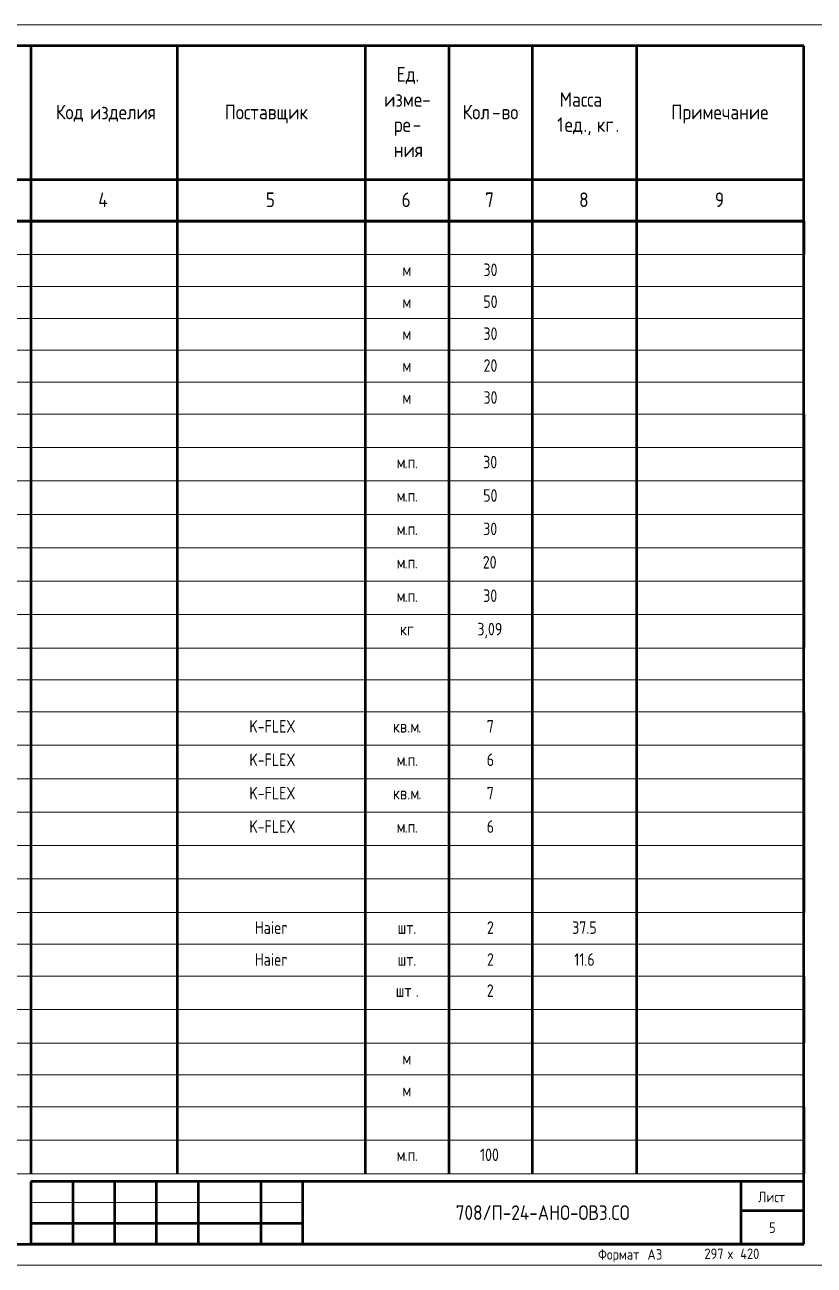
# Model space of a CAD drawing. Header units: millimetres. Extents: x -420 to 2940, y 0 to 297.
# Drawn here: x 1488.5 to 1677.5, y 0 to 297 of the extents above; entities that cross this region are included whole.
import ezdxf

# ---------------------------------------------------------------- set-up
doc = ezdxf.new("R2010")
doc.units = ezdxf.units.MM
for name, color, linetype, lineweight in [('Аннотация', 7, 'Continuous', 50), ('Графика', 7, 'Continuous', 20), ('Линии', 7, 'Continuous', 20), ('Основная надпись', 7, 'Continuous', 30)]:
    doc.layers.add(name, color=color, linetype=linetype, lineweight=lineweight)
doc.styles.add('$1$GOST Common', font='GOST_Common.ttf', dxfattribs={"width": 0.9, "height": 3.5})
doc.styles.add('$4$GOST 2.304 type A', font='GOST2304A.ttf', dxfattribs={"height": 3})
doc.styles.add('$4$GOST Common', font='GOST_Common.ttf', dxfattribs={"width": 0.9, "height": 3.5})
doc.styles.add('$4$GOST Common_1', font='GOST_Common.ttf', dxfattribs={"width": 0.9, "height": 2.5})

# ---------------------------------------------------------------- blocks, each defined once
blk = doc.blocks.new('$0$ADSK_ОсновнаяНадпись1 - Форма 6-3285531-5')
at = {"layer": 'Аннотация'}
for p, q in [((-382, 143.5), (-382, 101.5)), ((-347, 143.5), (-347, 101.5)), ((-302, 143.5), (-302, 101.5)), ((-282, 143.5), (-282, 101.5)), ((-262, 143.5), (-262, 101.5)), ((-237, 143.5), (-237, 101.5)), ((-592, 111.5), (-197, 111.5)), ((-592, 101.5), (-197, 101.5))]:
    blk.add_line(p, q, dxfattribs=at)
at = {"layer": 'Основная надпись', "lineweight": 20}
for p, q in [((-612, 148.5), (-192, 148.5)), ((-317, -133.5), (-382, -133.5)), ((-192, -148.5), (-612, -148.5))]:
    blk.add_line(p, q, dxfattribs=at)
at = {"layer": 'Основная надпись', "lineweight": 50}
for p, q in [((-197, 143.5), (-592, 143.5)), ((-197, -143.5), (-197, 143.5)), ((-197, 101.5), (-592, 101.5)), ((-197, -128.5), (-382, -128.5)), ((-382, -128.5), (-382, -143.5)), ((-372, -128.5), (-372, -143.5)), ((-362, -128.5), (-362, -143.5)), ((-352, -128.5), (-352, -143.5)), ((-342, -128.5), (-342, -143.5)), ((-327, -128.5), (-327, -143.5)), ((-317, -128.5), (-317, -143.5)), ((-212, -143.5), (-212, -128.5)), ((-197, -135.5), (-212, -135.5)), ((-317, -138.5), (-382, -138.5)), ((-592, -143.5), (-197, -143.5)), ((-197, -143.5), (-382, -143.5))]:
    blk.add_line(p, q, dxfattribs=at)
at = {"layer": 'Основная надпись', "lineweight": 9, "attachment_point": 1}
for s, insert, char_height, width, style in [('Ед', (-294.48, 138.39), 3.5, 5.4835, '$4$GOST Common'), ('. ', (-289.96, 138.39), 3.5, 2.4532, '$4$GOST Common'), ('изме', (-297.46, 132.37), 3.5, 11.0392, '$4$GOST Common'), ('Масса', (-255.43, 132.37), 3.5, 14.2861, '$4$GOST Common'), ('Код', (-376.03, 129.36), 3.5, 8.5861, '$4$GOST Common'), ('\\fGOST Common|b0|i0|c204|p34|;\\W.9; ', (-368.94, 129.36), 3.5, 1.2987, '$4$GOST Common'), ('изделия', (-367.87, 129.36), 3.5, 18.7595, '$4$GOST Common'), ('Поставщик', (-335.61, 129.36), 3.5, 26.7683, '$4$GOST Common'), ('\\fGOST Common|b0|i0|c204|p34|;\\W.9;-', (-288.35, 132.37), 3.5, 2.7418, '$4$GOST Common'), ('Кол', (-278.65, 129.36), 3.5, 8.5139, '$4$GOST Common'), ('во', (-269.36, 129.36), 3.5, 5.4835, '$4$GOST Common'), ('Примечание', (-228.71, 129.36), 3.5, 28.5, '$4$GOST Common'), ('ре', (-295.13, 126.35), 3.5, 5.4835, '$4$GOST Common'), ('\\fGOST Common|b0|i0|c204|p34|;\\W.9;-', (-271.62, 129.36), 3.5, 2.7418, '$4$GOST Common'), (' 1 ', (-257.93, 126.35), 3.5, 4.4734, '$4$GOST Common'), ('ед', (-254.24, 126.35), 3.5, 5.4835, '$4$GOST Common'), ('кг', (-246.56, 126.35), 3.5, 5.4835, '$4$GOST Common'), ('\\fGOST Common|b0|i0|c204|p34|;\\W.9;-', (-290.61, 126.35), 3.5, 2.7418, '$4$GOST Common'), ('., ', (-249.72, 126.35), 3.5, 3.824, '$4$GOST Common'), ('\\fGOST Common|b0|i0|c204|p34|;\\W.9;.', (-242.04, 126.35), 3.5, 1.1544, '$4$GOST Common'), ('ния', (-295.13, 120.33), 3.5, 8.1532, '$4$GOST Common'), ('\\fGOST Common|b0|i0|c204|p34|;\\W.9;4', (-365.89, 108.36), 3.5, 3.1025, '$4$GOST Common'), ('\\fGOST Common|b0|i0|c204|p34|;\\W.9;5', (-325.77, 108.36), 3.5, 2.7418, '$4$GOST Common'), ('\\fGOST Common|b0|i0|c204|p34|;\\W.9;6', (-293.27, 108.36), 3.5, 2.7418, '$4$GOST Common'), ('\\fGOST Common|b0|i0|c204|p34|;\\W.9;7', (-273.27, 108.36), 3.5, 2.7418, '$4$GOST Common'), ('\\fGOST Common|b0|i0|c204|p34|;\\W.9;8', (-250.77, 108.36), 3.5, 2.7418, '$4$GOST Common'), ('\\fGOST Common|b0|i0|c204|p34|;\\W.9;9', (-218.27, 108.36), 3.5, 2.7418, '$4$GOST Common'), ('Лист', (-207.92, -130.92), 2.5, 8.2975, '$4$GOST Common_1'), ('Формат', (-246.24, -144.67), 2.5, 13.4202, '$4$GOST Common_1'), ('\\fGOST Common|b0|i0|c204|p34|;\\W.9; ', (-235.17, -144.67), 2.5, 0.938, '$4$GOST Common_1'), ('\\fGOST Common|b0|i0|c204|p34|;\\W.9;А', (-234.4, -144.67), 2.5, 2.4532, '$4$GOST Common_1'), ('\\fGOST Common|b0|i0|c204|p34|;\\W.9;3', (-232.37, -144.67), 2.5, 1.9481, '$4$GOST Common_1'), ('297 ', (-220.76, -144.51), 2.5, 6.7823, '$4$GOST Common_1'), ('\\fGOST Common|b0|i0|c204|p34|;\\W.9;х', (-215.16, -144.51), 2.5, 1.9481, '$4$GOST Common_1'), (' 420', (-213.56, -144.51), 2.5, 6.9987, '$4$GOST Common_1')]:
    blk.add_mtext(s, dxfattribs=dict(at, insert=insert, char_height=char_height, width=width, style=style))
blk = doc.blocks.new('$0$РОВЕН_Пусая строка для спецификации1 - Пустая строка для СО-3209609-5')
at = {"layer": 'Аннотация'}
for p, q in [((0, 0), (0, -8)), ((20, 0), (20, -8)), ((150, 0), (150, -8)), ((210, 0), (210, -8)), ((245, 0), (245, -8)), ((290, 0), (290, -8)), ((310, 0), (310, -8)), ((330, 0), (330, -8)), ((355, 0), (355, -8)), ((395, 0), (395, -8))]:
    blk.add_line(p, q, dxfattribs=at)
at = {"layer": 'Аннотация', "lineweight": 20}
for p, q in [((0, 0), (395, 0)), ((395, -8), (0, -8))]:
    blk.add_line(p, q, dxfattribs=at)
blk = doc.blocks.new('$0$РОВЕН_Пусая строка для спецификации1 - Пустая строка для СО-3213493-5')
at = {"layer": 'Аннотация'}
for p, q in [((0, 0), (0, -8)), ((20, 0), (20, -8)), ((150, 0), (150, -8)), ((210, 0), (210, -8)), ((245, 0), (245, -8)), ((290, 0), (290, -8)), ((310, 0), (310, -8)), ((330, 0), (330, -8)), ((355, 0), (355, -8)), ((395, 0), (395, -8))]:
    blk.add_line(p, q, dxfattribs=at)
at = {"layer": 'Аннотация', "lineweight": 20}
for p, q in [((0, 0), (395, 0)), ((395, -8), (0, -8))]:
    blk.add_line(p, q, dxfattribs=at)
blk = doc.blocks.new('$0$РОВЕН_Пусая строка для спецификации1 - Пустая строка для СО-3213492-5')
at = {"layer": 'Аннотация'}
for p, q in [((0, 0), (0, -8)), ((20, 0), (20, -8)), ((150, 0), (150, -8)), ((210, 0), (210, -8)), ((245, 0), (245, -8)), ((290, 0), (290, -8)), ((310, 0), (310, -8)), ((330, 0), (330, -8)), ((355, 0), (355, -8)), ((395, 0), (395, -8))]:
    blk.add_line(p, q, dxfattribs=at)
at = {"layer": 'Аннотация', "lineweight": 20}
for p, q in [((0, 0), (395, 0)), ((395, -8), (0, -8))]:
    blk.add_line(p, q, dxfattribs=at)

msp = doc.modelspace()

# ---------------------------------------------------------------- linework, layer by layer
at = {"layer": 'Линии'}
for p, q in [((1490, 242), (1430, 242)), ((1525, 242), (1490, 242)), ((1570, 242), (1525, 242)), ((1590, 242), (1570, 242)), ((1610, 242), (1590, 242)), ((1635, 242), (1610, 242)), ((1675, 242), (1635, 242)), ((1490, 234.35), (1430, 234.35)), ((1525, 234.35), (1490, 234.35)), ((1570, 234.35), (1525, 234.35)), ((1590, 234.35), (1570, 234.35)), ((1610, 234.35), (1590, 234.35)), ((1635, 234.35), (1610, 234.35)), ((1675, 234.35), (1635, 234.35)), ((1490, 226.71), (1430, 226.71)), ((1525, 226.71), (1490, 226.71)), ((1570, 226.71), (1525, 226.71)), ((1590, 226.71), (1570, 226.71)), ((1610, 226.71), (1590, 226.71)), ((1635, 226.71), (1610, 226.71)), ((1675, 226.71), (1635, 226.71)), ((1490, 219.06), (1430, 219.06)), ((1525, 219.06), (1490, 219.06)), ((1570, 219.06), (1525, 219.06)), ((1590, 219.06), (1570, 219.06)), ((1610, 219.06), (1590, 219.06)), ((1635, 219.06), (1610, 219.06)), ((1675, 219.06), (1635, 219.06)), ((1490, 211.41), (1430, 211.41)), ((1525, 211.41), (1490, 211.41)), ((1570, 211.41), (1525, 211.41)), ((1590, 211.41), (1570, 211.41)), ((1610, 211.41), (1590, 211.41)), ((1635, 211.41), (1610, 211.41)), ((1675, 211.41), (1635, 211.41)), ((1490, 203.77), (1430, 203.77)), ((1525, 203.77), (1490, 203.77)), ((1570, 203.77), (1525, 203.77)), ((1590, 203.77), (1570, 203.77)), ((1610, 203.77), (1590, 203.77)), ((1635, 203.77), (1610, 203.77)), ((1675, 203.77), (1635, 203.77)), ((1490, 147.77), (1430, 147.77)), ((1525, 147.77), (1490, 147.77)), ((1570, 147.77), (1525, 147.77)), ((1590, 147.77), (1570, 147.77)), ((1610, 147.77), (1590, 147.77)), ((1635, 147.77), (1610, 147.77)), ((1675, 147.77), (1635, 147.77)), ((1490, 140.13), (1430, 140.13)), ((1490, 140.13), (1430, 140.13)), ((1525, 140.13), (1490, 140.13)), ((1525, 140.13), (1490, 140.13)), ((1570, 140.13), (1525, 140.13)), ((1570, 140.13), (1525, 140.13)), ((1590, 140.13), (1570, 140.13)), ((1590, 140.13), (1570, 140.13)), ((1610, 140.13), (1590, 140.13)), ((1610, 140.13), (1590, 140.13)), ((1635, 140.13), (1610, 140.13)), ((1635, 140.13), (1610, 140.13)), ((1675, 140.13), (1635, 140.13)), ((1675, 140.13), (1635, 140.13)), ((1490, 132.48), (1430, 132.48)), ((1525, 132.48), (1490, 132.48)), ((1570, 132.48), (1525, 132.48)), ((1590, 132.48), (1570, 132.48)), ((1610, 132.48), (1590, 132.48)), ((1635, 132.48), (1610, 132.48)), ((1675, 132.48), (1635, 132.48)), ((1490, 84.48), (1430, 84.48)), ((1525, 84.48), (1490, 84.48)), ((1570, 84.48), (1525, 84.48)), ((1590, 84.48), (1570, 84.48)), ((1610, 84.48), (1590, 84.48)), ((1635, 84.48), (1610, 84.48)), ((1675, 84.48), (1635, 84.48)), ((1490, 76.84), (1430, 76.84)), ((1525, 76.84), (1490, 76.84)), ((1570, 76.84), (1525, 76.84)), ((1590, 76.84), (1570, 76.84)), ((1610, 76.84), (1590, 76.84)), ((1635, 76.84), (1610, 76.84)), ((1675, 76.84), (1635, 76.84)), ((1490, 69.2), (1430, 69.2)), ((1525, 69.2), (1490, 69.2)), ((1570, 69.2), (1525, 69.2)), ((1590, 69.2), (1570, 69.2)), ((1610, 69.2), (1590, 69.2)), ((1635, 69.2), (1610, 69.2)), ((1675, 69.2), (1635, 69.2)), ((1490, 53.2), (1430, 53.2)), ((1525, 53.2), (1490, 53.2)), ((1570, 53.2), (1525, 53.2)), ((1590, 53.2), (1570, 53.2)), ((1610, 53.2), (1590, 53.2)), ((1635, 53.2), (1610, 53.2)), ((1675, 53.2), (1635, 53.2)), ((1490, 45.56), (1430, 45.56)), ((1525, 45.56), (1490, 45.56)), ((1570, 45.56), (1525, 45.56)), ((1590, 45.56), (1570, 45.56)), ((1610, 45.56), (1590, 45.56)), ((1635, 45.56), (1610, 45.56)), ((1675, 45.56), (1635, 45.56)), ((1490, 37.91), (1430, 37.91)), ((1525, 37.91), (1490, 37.91)), ((1570, 37.91), (1525, 37.91)), ((1590, 37.91), (1570, 37.91)), ((1610, 37.91), (1590, 37.91)), ((1635, 37.91), (1610, 37.91)), ((1675, 37.91), (1635, 37.91))]:
    msp.add_line(p, q, dxfattribs=at)
at = {"layer": 'Линии', "lineweight": 50}
for p, q in [((1490, 242), (1490, 234.35)), ((1525, 242), (1525, 234.35)), ((1570, 242), (1570, 234.35)), ((1590, 242), (1590, 234.35)), ((1610, 242), (1610, 234.35)), ((1635, 242), (1635, 234.35)), ((1490, 234.35), (1490, 226.71)), ((1525, 234.35), (1525, 226.71)), ((1570, 234.35), (1570, 226.71)), ((1590, 234.35), (1590, 226.71)), ((1610, 234.35), (1610, 226.71)), ((1635, 234.35), (1635, 226.71)), ((1490, 226.71), (1490, 219.06)), ((1525, 226.71), (1525, 219.06)), ((1570, 226.71), (1570, 219.06)), ((1590, 226.71), (1590, 219.06)), ((1610, 226.71), (1610, 219.06)), ((1635, 226.71), (1635, 219.06)), ((1490, 219.06), (1490, 211.41)), ((1525, 219.06), (1525, 211.41)), ((1570, 219.06), (1570, 211.41)), ((1590, 219.06), (1590, 211.41)), ((1610, 219.06), (1610, 211.41)), ((1635, 219.06), (1635, 211.41)), ((1490, 211.41), (1490, 203.77)), ((1525, 211.41), (1525, 203.77)), ((1570, 211.41), (1570, 203.77)), ((1590, 211.41), (1590, 203.77)), ((1610, 211.41), (1610, 203.77)), ((1635, 211.41), (1635, 203.77)), ((1490, 147.77), (1490, 140.13)), ((1525, 147.77), (1525, 140.13)), ((1570, 147.77), (1570, 140.13)), ((1590, 147.77), (1590, 140.13)), ((1610, 147.77), (1610, 140.13)), ((1635, 147.77), (1635, 140.13)), ((1490, 140.13), (1490, 132.48)), ((1525, 140.13), (1525, 132.48)), ((1570, 140.13), (1570, 132.48)), ((1590, 140.13), (1590, 132.48)), ((1610, 140.13), (1610, 132.48)), ((1635, 140.13), (1635, 132.48)), ((1490, 84.48), (1490, 76.84)), ((1525, 84.48), (1525, 76.84)), ((1570, 84.48), (1570, 76.84)), ((1590, 84.48), (1590, 76.84)), ((1610, 84.48), (1610, 76.84)), ((1635, 84.48), (1635, 76.84)), ((1490, 76.84), (1490, 69.2)), ((1525, 76.84), (1525, 69.2)), ((1570, 76.84), (1570, 69.2)), ((1590, 76.84), (1590, 69.2)), ((1610, 76.84), (1610, 69.2)), ((1635, 76.84), (1635, 69.2)), ((1490, 53.2), (1490, 45.56)), ((1525, 53.2), (1525, 45.56)), ((1570, 53.2), (1570, 45.56)), ((1590, 53.2), (1590, 45.56)), ((1610, 53.2), (1610, 45.56)), ((1635, 53.2), (1635, 45.56)), ((1490, 45.56), (1490, 37.91)), ((1525, 45.56), (1525, 37.91)), ((1570, 45.56), (1570, 37.91)), ((1590, 45.56), (1590, 37.91)), ((1610, 45.56), (1610, 37.91)), ((1635, 45.56), (1635, 37.91))]:
    msp.add_line(p, q, dxfattribs=at)

# ---------------------------------------------------------------- block references
at = {"layer": 'Аннотация', "lineweight": 20}
for name, p in [('$0$РОВЕН_Пусая строка для спецификации1 - Пустая строка для СО-3209609-5', (1280, 250)), ('$0$РОВЕН_Пусая строка для спецификации1 - Пустая строка для СО-3209609-5', (1280, 203.77)), ('$0$РОВЕН_Пусая строка для спецификации1 - Пустая строка для СО-3213493-5', (1280, 195.77)), ('$0$РОВЕН_Пусая строка для спецификации1 - Пустая строка для СО-3213493-5', (1280, 187.77)), ('$0$РОВЕН_Пусая строка для спецификации1 - Пустая строка для СО-3213493-5', (1280, 179.77)), ('$0$РОВЕН_Пусая строка для спецификации1 - Пустая строка для СО-3213493-5', (1280, 171.77)), ('$0$РОВЕН_Пусая строка для спецификации1 - Пустая строка для СО-3213493-5', (1280, 163.77)), ('$0$РОВЕН_Пусая строка для спецификации1 - Пустая строка для СО-3209609-5', (1280, 155.77)), ('$0$РОВЕН_Пусая строка для спецификации1 - Пустая строка для СО-3209609-5', (1280, 132.48)), ('$0$РОВЕН_Пусая строка для спецификации1 - Пустая строка для СО-3209609-5', (1280, 124.48)), ('$0$РОВЕН_Пусая строка для спецификации1 - Пустая строка для СО-3209609-5', (1280, 116.48)), ('$0$РОВЕН_Пусая строка для спецификации1 - Пустая строка для СО-3209609-5', (1280, 108.48)), ('$0$РОВЕН_Пусая строка для спецификации1 - Пустая строка для СО-3213493-5', (1280, 100.48)), ('$0$РОВЕН_Пусая строка для спецификации1 - Пустая строка для СО-3213492-5', (1280, 92.48)), ('$0$РОВЕН_Пусая строка для спецификации1 - Пустая строка для СО-3209609-5', (1280, 69.2)), ('$0$РОВЕН_Пусая строка для спецификации1 - Пустая строка для СО-3209609-5', (1280, 61.2)), ('$0$РОВЕН_Пусая строка для спецификации1 - Пустая строка для СО-3209609-5', (1280, 37.91)), ('$0$РОВЕН_Пусая строка для спецификации1 - Пустая строка для СО-3213493-5', (1280, 29.91))]:
    msp.add_blockref(name, p, dxfattribs=at)
at = {"layer": 'Основная надпись', "lineweight": 9}
msp.add_blockref('$0$ADSK_ОсновнаяНадпись1 - Форма 6-3285531-5', (1872, 148.5), dxfattribs=at)

# ---------------------------------------------------------------- texts
at = {"layer": 'Аннотация', "lineweight": 9, "char_height": 3, "attachment_point": 1, "style": '$4$GOST 2.304 type A'}
for s, insert, width in [('30', (1598.26, 193.8), 4.4093), ('\\fGOST 2.304 type A|b0|i0|c204|p34|;м', (1577.53, 193.8), 2.3249), ('\\fGOST 2.304 type A|b0|i0|c204|p34|;.', (1579.45, 193.8), 0.8819), ('\\fGOST 2.304 type A|b0|i0|c204|p34|;п', (1580.18, 193.8), 2.0844), ('\\fGOST 2.304 type A|b0|i0|c204|p34|;.', (1581.9, 193.8), 0.8819), ('\\fGOST 2.304 type A|b0|i0|c204|p34|;м', (1577.53, 185.8), 2.3249), ('\\fGOST 2.304 type A|b0|i0|c204|p34|;п', (1580.18, 185.8), 2.0844), ('50', (1598.26, 185.8), 4.4093), ('\\fGOST 2.304 type A|b0|i0|c204|p34|;.', (1579.45, 185.8), 0.8819), ('\\fGOST 2.304 type A|b0|i0|c204|p34|;.', (1581.9, 185.8), 0.8819), ('\\fGOST 2.304 type A|b0|i0|c204|p34|;м', (1577.53, 177.8), 2.3249), ('\\fGOST 2.304 type A|b0|i0|c204|p34|;п', (1580.18, 177.8), 2.0844), ('30', (1598.26, 177.8), 4.4093), ('\\fGOST 2.304 type A|b0|i0|c204|p34|;.', (1579.45, 177.8), 0.8819), ('\\fGOST 2.304 type A|b0|i0|c204|p34|;.', (1581.9, 177.8), 0.8819), ('20', (1598.16, 169.8), 4.6498), ('\\fGOST 2.304 type A|b0|i0|c204|p34|;м', (1577.53, 169.8), 2.3249), ('\\fGOST 2.304 type A|b0|i0|c204|p34|;.', (1579.45, 169.8), 0.8819), ('\\fGOST 2.304 type A|b0|i0|c204|p34|;п', (1580.18, 169.8), 2.0844), ('\\fGOST 2.304 type A|b0|i0|c204|p34|;.', (1581.9, 169.8), 0.8819), ('\\fGOST 2.304 type A|b0|i0|c204|p34|;м', (1577.53, 161.8), 2.3249), ('\\fGOST 2.304 type A|b0|i0|c204|p34|;п', (1580.18, 161.8), 2.0844), ('30', (1598.26, 161.8), 4.4093), ('\\fGOST 2.304 type A|b0|i0|c204|p34|;.', (1579.45, 161.8), 0.8819), ('\\fGOST 2.304 type A|b0|i0|c204|p34|;.', (1581.9, 161.8), 0.8819), ('кг', (1578.36, 153.8), 4.1688), ('3,09', (1596.87, 153.8), 7.7764), ('K-FLEX', (1542.29, 130.52), 12.827), ('кв', (1576.67, 130.52), 4.1688), ('\\fGOST 2.304 type A|b0|i0|c204|p34|;.', (1580.11, 130.52), 0.8819), ('\\fGOST 2.304 type A|b0|i0|c204|p34|;м', (1580.84, 130.52), 2.3249), ('\\fGOST 2.304 type A|b0|i0|c204|p34|;.', (1582.76, 130.52), 0.8819), ('\\fGOST 2.304 type A|b0|i0|c204|p34|;7', (1599.12, 130.52), 2.3249), ('K-FLEX', (1542.29, 122.52), 12.827), ('\\fGOST 2.304 type A|b0|i0|c204|p34|;6', (1599.12, 122.52), 2.3249), ('\\fGOST 2.304 type A|b0|i0|c204|p34|;м', (1577.53, 122.52), 2.3249), ('\\fGOST 2.304 type A|b0|i0|c204|p34|;.', (1579.45, 122.52), 0.8819), ('\\fGOST 2.304 type A|b0|i0|c204|p34|;п', (1580.18, 122.52), 2.0844), ('\\fGOST 2.304 type A|b0|i0|c204|p34|;.', (1581.9, 122.52), 0.8819), ('K-FLEX', (1542.29, 114.52), 12.827), ('кв', (1576.67, 114.52), 4.1688), ('\\fGOST 2.304 type A|b0|i0|c204|p34|;м', (1580.84, 114.52), 2.3249), ('\\fGOST 2.304 type A|b0|i0|c204|p34|;7', (1599.12, 114.52), 2.3249), ('\\fGOST 2.304 type A|b0|i0|c204|p34|;.', (1580.11, 114.52), 0.8819), ('\\fGOST 2.304 type A|b0|i0|c204|p34|;.', (1582.76, 114.52), 0.8819), ('K-FLEX', (1542.29, 106.52), 12.827), ('\\fGOST 2.304 type A|b0|i0|c204|p34|;м', (1577.53, 106.52), 2.3249), ('\\fGOST 2.304 type A|b0|i0|c204|p34|;п', (1580.18, 106.52), 2.0844), ('\\fGOST 2.304 type A|b0|i0|c204|p34|;6', (1599.12, 106.52), 2.3249), ('\\fGOST 2.304 type A|b0|i0|c204|p34|;.', (1579.45, 106.52), 0.8819), ('\\fGOST 2.304 type A|b0|i0|c204|p34|;.', (1581.9, 106.52), 0.8819), ('шт', (1577.33, 67.24), 5.7721), ('\\fGOST 2.304 type A|b0|i0|c204|p34|;2', (1599.12, 67.24), 2.3249), ('\\fGOST 2.304 type A|b0|i0|c204|p34|;.', (1582.09, 67.24), 0.8819), ('\\fGOST 2.304 type A|b0|i0|c204|p34|;м', (1577.53, 27.94), 2.3249), ('\\fGOST 2.304 type A|b0|i0|c204|p34|;п', (1580.18, 27.94), 2.0844), ('100', (1597.5, 27.94), 6.2532), ('\\fGOST 2.304 type A|b0|i0|c204|p34|;.', (1579.45, 27.94), 0.8819), ('\\fGOST 2.304 type A|b0|i0|c204|p34|;.', (1581.9, 27.94), 0.8819)]:
    msp.add_mtext(s, dxfattribs=dict(at, insert=insert, width=width))
at = {"layer": 'Графика', "char_height": 3, "attachment_point": 2, "line_spacing_factor": 0.919238, "style": '$4$GOST 2.304 type A'}
for s, insert, width in [('\\fGOST 2.304 type A|b0|i0|c204|p34|;м', (1580, 239.84), 2.2933), ('30', (1600, 239.84), 4.3318), ('50', (1600, 232.2), 4.3318), ('\\fGOST 2.304 type A|b0|i0|c204|p34|;м', (1580, 232.2), 2.2933), ('\\fGOST 2.304 type A|b0|i0|c204|p34|;м', (1580, 224.55), 2.2933), ('30', (1600, 224.55), 4.3318), ('20', (1600, 216.91), 4.5866), ('\\fGOST 2.304 type A|b0|i0|c204|p34|;м', (1580, 216.91), 2.2933), ('\\fGOST 2.304 type A|b0|i0|c204|p34|;м', (1580, 209.26), 2.2933), ('30', (1600, 209.26), 4.3318), ('Haier', (1547.5, 82.33), 9.2459), ('шт.', (1580, 82.33), 6.4794), ('\\fGOST 2.304 type A|b0|i0|c204|p34|;2', (1600, 82.33), 2.2933), ('37.5', (1622.5, 82.33), 7.2439), ('Haier', (1547.5, 74.69), 9.2459), ('\\fGOST 2.304 type A|b0|i0|c204|p34|;2', (1600, 74.69), 2.2933), ('11.6', (1622.5, 74.69), 6.2246), ('шт.', (1580, 74.69), 6.4794), ('\\fGOST 2.304 type A|b0|i0|c204|p34|;м', (1580, 51.05), 2.2933), ('\\fGOST 2.304 type A|b0|i0|c204|p34|;м', (1580, 43.4), 2.2933)]:
    msp.add_mtext(s, dxfattribs=dict(at, insert=insert, width=width))
at = {"layer": 'Основная надпись', "lineweight": 9, "attachment_point": 1}
for s, insert, char_height, width, style in [('708/П-24-АНО-ОВ3.СО', (1591.68, 14.33), 3.5, 11.3278, '$1$GOST Common'), ('\\fGOST Common|b0|i0|c204|p34|;\\W.9;5', (1666.71, 10.24), 2.5, 1.9481, '$4$GOST Common_1')]:
    msp.add_mtext(s, dxfattribs=dict(at, insert=insert, char_height=char_height, width=width, style=style))

doc.saveas('drawing.dxf')
